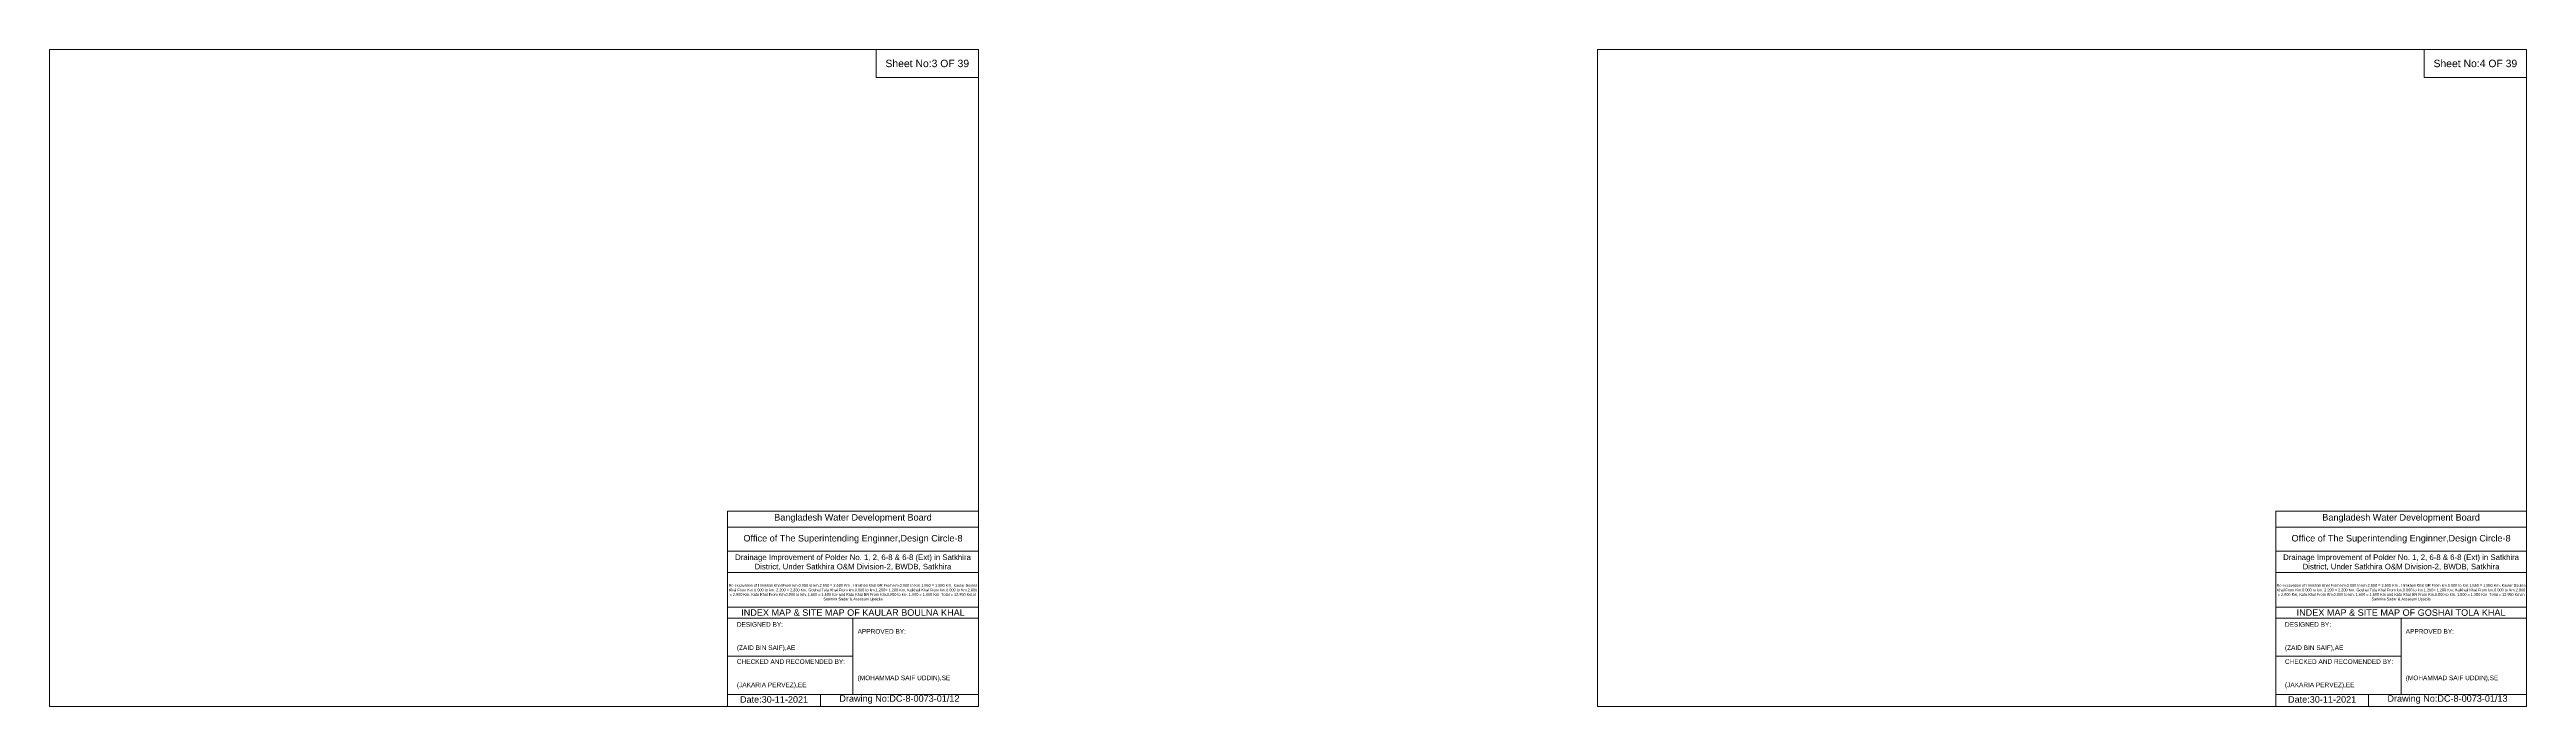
# Model space of a CAD drawing. Header units: inches. Extents: x 93000 to 486000, y -4242 to 0.
# Drawn here: x 120000 to 136000, y -4242 to 0 of the extents above; entities that cross this region are included whole.
import ezdxf

# ---------------------------------------------------------------- set-up
doc = ezdxf.new("R2010")
doc.units = ezdxf.units.IN
doc.header["$LTSCALE"] = 7
doc.header["$MEASUREMENT"] = 0
doc.layers.add('Cross section Data Border', color=7, linetype='Continuous', lineweight=9)
doc.styles.get("Standard").update_dxf_attribs({"font": 'arial.ttf'})

msp = doc.modelspace()

# ---------------------------------------------------------------- linework, layer by layer
at = {"layer": 'Cross section Data Border'}
for points in [[(120000, 0), (126000, 0), (126000, -4242), (120000, -4242)], [(125340, 0), (126000, 0), (126000, -180), (125340, -180)], [(130000, 0), (136000, 0), (136000, -4242), (130000, -4242)], [(135340, 0), (136000, 0), (136000, -180), (135340, -180)]]:
    msp.add_lwpolyline(points, close=True, dxfattribs=at)
for points in [[(124380, -4242), (124380, -2982), (126000, -2982)], [(134380, -4242), (134380, -2982), (136000, -2982)], [(124380, -3084), (126000, -3084)], [(134380, -3084), (136000, -3084)], [(124380, -3240), (126000, -3240)], [(134380, -3240), (136000, -3240)], [(124380, -3378), (126000, -3378)], [(134380, -3378), (136000, -3378)], [(124380, -3600), (126000, -3600)], [(124380, -3672), (126000, -3672)], [(125190, -3672), (125190, -4164)], [(134380, -3600), (136000, -3600)], [(134380, -3672), (136000, -3672)], [(135190, -3672), (135190, -4164)], [(124380, -3918), (125190, -3918)], [(134380, -3918), (135190, -3918)], [(124380, -4164), (126000, -4164)], [(124980, -4164), (124980, -4242)], [(134380, -4164), (136000, -4164)], [(134980, -4164), (134980, -4242)]]:
    msp.add_lwpolyline(points, dxfattribs=at)

# ---------------------------------------------------------------- texts
at = {"layer": 'Cross section Data Border', "attachment_point": 5}
for s, insert, char_height in [('Sheet No:3 OF 39', (125670, -90), 48), ('Sheet No:4 OF 39', (135670, -90), 48), ('Bangladesh Water Development Board', (125190, -3027), 42), ('Bangladesh Water Development Board', (135190, -3027), 42), ('Office of The Superintending Enginner,Design Circle-8', (125190, -3162), 42), ('Office of The Superintending Enginner,Design Circle-8', (135190, -3162), 42)]:
    msp.add_mtext(s, dxfattribs=dict(at, insert=insert, char_height=char_height))
at = {"layer": 'Cross section Data Border'}
for s, insert, char_height, width, attachment_point in [('Drainage Improvement of Polder No. 1, 2, 6-8 & 6-8 (Ext) in Satkhira District, Under Satkhira O&M Division-2, BWDB, Satkhira', (125190, -3312), 36, 1680, 5), ('Drainage Improvement of Polder No. 1, 2, 6-8 & 6-8 (Ext) in Satkhira District, Under Satkhira O&M Division-2, BWDB, Satkhira', (135190, -3312), 36, 1680, 5), ('Re-excavation of Himkhali Khal From km.0.000 to km.2.500 = 2.500 Km , Himkhali Khal BR From km.0.000 to Km.1.550 = 1.550 Km, Kaular Boulna Khal From Km.0.000 to km. 2.200 = 2.200 Km, Goshai Tola Khal From km.0.000 to km.1.200= 1.200 Km, Kaikhali Khal From km.0.000 to Km.2.900 = 2.900 Km, Kata Khal From Km.0.000 to km. 1.600 = 1.600 Km and Kata Khal BR From Km.0.000 to km. 1.000 = 1.000 Km  Total = 12.950 Km.in Satkhira Sadar & Assasuni Upazila', (125190, -3507), 17.611, 1620, 5), ('Re-excavation of Himkhali Khal From km.0.000 to km.2.500 = 2.500 Km , Himkhali Khal BR From km.0.000 to Km.1.550 = 1.550 Km, Kaular Boulna Khal From Km.0.000 to km. 2.200 = 2.200 Km, Goshai Tola Khal From km.0.000 to km.1.200= 1.200 Km, Kaikhali Khal From km.0.000 to Km.2.900 = 2.900 Km, Kata Khal From Km.0.000 to km. 1.600 = 1.600 Km and Kata Khal BR From Km.0.000 to km. 1.000 = 1.000 Km  Total = 12.950 Km.in Satkhira Sadar & Assasuni Upazila', (135190, -3507), 17.611, 1620, 5), ('INDEX MAP & SITE MAP OF KAULAR BOULNA KHAL', (125190, -3636), 42, 1680, 5), ('INDEX MAP & SITE MAP OF GOSHAI TOLA KHAL', (135190, -3636), 42, 1680, 5), ('DESIGNED BY:^J^J^J(ZAID BIN SAIF),AE', (124440, -3792), 30, 840, 4), ('APPROVED BY:^J^J^J^J^J^J(MOHAMMAD SAIF UDDIN),SE', (125220, -3912), 30, 840, 4), ('DESIGNED BY:^J^J^J(ZAID BIN SAIF),AE', (134440, -3792), 30, 840, 4), ('APPROVED BY:^J^J^J^J^J^J(MOHAMMAD SAIF UDDIN),SE', (135220, -3912), 30, 840, 4), ('CHECKED AND RECOMENDED BY:^J^J^J(JAKARIA PERVEZ),EE', (124440, -4032), 30, 840, 4), ('CHECKED AND RECOMENDED BY:^J^J^J(JAKARIA PERVEZ),EE', (134440, -4032), 30, 840, 4), ('Date:30-11-2021', (124680, -4197), 42, 840, 5), ('Drawing No:DC-8-0073-01/12', (125490, -4197), 42, 1320, 5), ('Date:30-11-2021', (134680, -4197), 42, 840, 5), ('Drawing No:DC-8-0073-01/13', (135490, -4197), 42, 1320, 5)]:
    msp.add_mtext(s, dxfattribs=dict(at, insert=insert, char_height=char_height, width=width, attachment_point=attachment_point))

doc.saveas('drawing.dxf')
